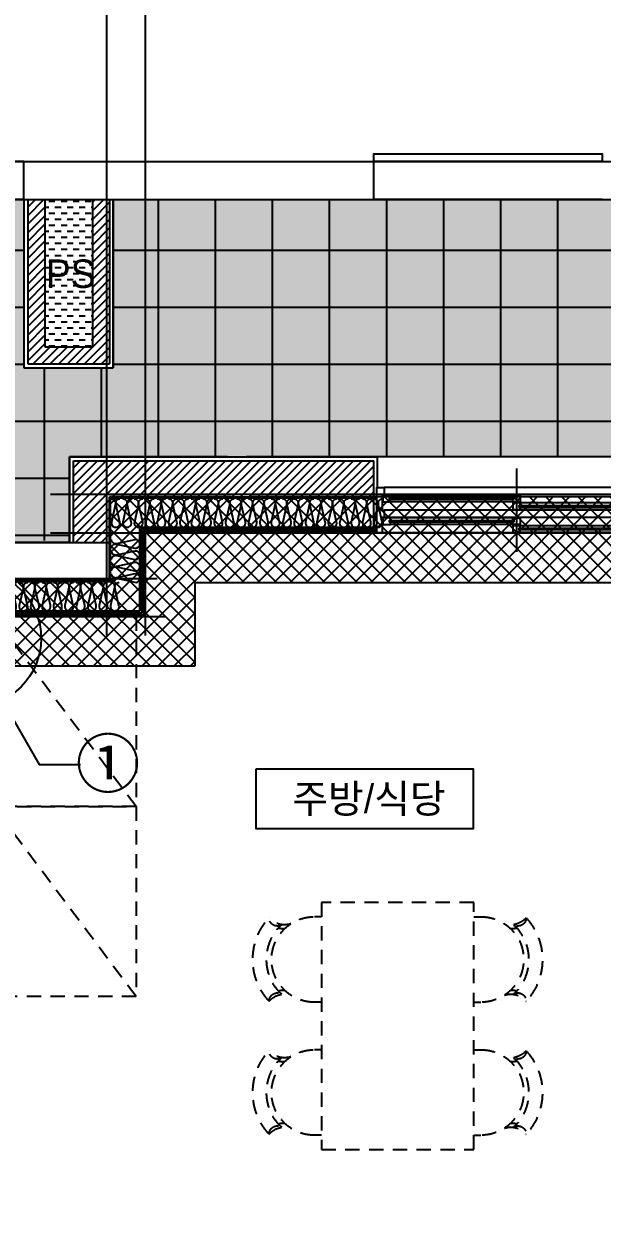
# Model space of a CAD drawing. Header units: millimetres. Extents: x -24416 to 92204, y -190080 to 23760.
# Drawn here: x 8649 to 11689, y -173538 to -167242 of the extents above; entities that cross this region are included whole.
import ezdxf
from ezdxf.enums import TextEntityAlignment as Align

# ---------------------------------------------------------------- set-up
doc = ezdxf.new("R2010")
doc.units = ezdxf.units.MM
doc.header["$LTSCALE"] = 50
for name, pattern in [('AUDIT_D_220706163347-0', [0]), ('CEN', [62, 60, -1, 0, -1]), ('HD', [2.5, 1.5, -1]), ('HID', [2.5, 1.5, -1])]:
    doc.linetypes.add(name, pattern=pattern)
for name, color, linetype in [('A-SOL252', 252, 'Continuous'), ('A_HAT', 8, 'Continuous'), ('AA-단열-바닥-욕실', 30, 'Continuous'), ('ARDM', 7, 'Continuous'), ('CEN_CON', 1, 'CEN'), ('CEN_WALL', 12, 'CEN'), ('CONC', 2, 'Continuous'), ('dan1', 7, 'HID'), ('ELE3_CON', 7, 'Continuous'), ('ELE4', 4, 'Continuous'), ('ETC', 6, 'Continuous'), ('FIN', 6, 'Continuous'), ('FUR_가구', 8, 'HD'), ('FUR_가전', 8, 'HID'), ('HAT', 9, 'Continuous'), ('INS', 252, 'Continuous'), ('ROM', 7, 'AUDIT_D_220706163347-0'), ('TEXT', 3, 'Continuous'), ('WAL', 3, 'Continuous'), ('WAL_DRY', 7, 'Continuous'), ('WIN', 4, 'Continuous'), ('X - 단위세대$0$ETC', 6, 'Continuous'), ('바닥타일', 8, 'Continuous'), ('실명', 3, 'AUDIT_D_220706163347-0'), ('실명박스', 7, 'AUDIT_D_220706163347-0')]:
    doc.layers.add(name, color=color, linetype=linetype)
for name, color, linetype, plot in [('AA-CEN', 1, 'CEN', False), ('AA-XXXX-MC', 153, 'AUDIT_D_220706163347-0', False), ('Defpoint', 135, 'Continuous', False), ('MC', 135, 'Continuous', False)]:
    doc.layers.add(name, color=color, linetype=linetype, plot=plot)
doc.styles.add('HAUD01', font='Dotum.ttf')
doc.styles.add('돋움', font='Dotum.ttf')

# ---------------------------------------------------------------- blocks, each defined once
blk = doc.blocks.new('식탁-1300x800')
at = {"layer": 'FUR_가구'}
for p, q in [((75, 800), (75, 837.8)), ((525, 800), (525, 837.8)), ((775, 800), (775, 837.8)), ((1225, 800), (1225, 837.8)), ((75, 0), (75, -37.8)), ((525, 0), (525, -37.8)), ((775, 0), (775, -37.8)), ((1225, 0), (1225, -37.8))]:
    blk.add_line(p, q, dxfattribs=at)
blk.add_lwpolyline([(0, 800), (1300, 800), (1300, 0), (0, 0)], close=True, dxfattribs=at)
for centre, radius, start, end in [((300, 837.8), 323.6, 47.30696, 132.69305), ((1000, 837.8), 323.6, 47.30695, 132.69304), ((81.5, 1033.2), 42.4, 325.90401, 91.17117), ((11.9, 995.4), 105.6, 341.08549, 49.44539), ((300, 837.8), 251.2, 43.09816, 136.90185), ((518.5, 1033.2), 42.4, 88.82884, 214.096), ((588.1, 995.4), 105.6, 130.55462, 198.91452), ((781.5, 1033.2), 42.4, 325.904, 91.17116), ((711.9, 995.4), 105.6, 341.08548, 49.44538), ((1000, 837.8), 251.2, 43.09815, 136.90184), ((1218.5, 1033.2), 42.4, 88.82883, 214.09599), ((1288.1, 995.4), 105.6, 130.55461, 198.91451), ((300, 837.8), 225, 0, 180), ((11.9, 995.4), 127.4, 359.97038, 14.54806), ((588.1, 995.4), 127.4, 165.45195, 180.02963), ((1000, 837.8), 225, 360, 180), ((711.9, 995.4), 127.4, 359.97037, 14.54805), ((1288.1, 995.4), 127.4, 165.45194, 180.02962), ((300, -37.8), 225, 180, 360), ((1000, -37.8), 225, 180, 0), ((11.9, -195.4), 105.6, 310.55461, 18.91451), ((588.1, -195.4), 105.6, 161.08548, 229.44538), ((711.9, -195.4), 105.6, 310.55462, 18.91452), ((1288.1, -195.4), 105.6, 161.08549, 229.44539), ((81.5, -233.2), 42.4, 268.82883, 34.09599), ((300, -37.8), 251.2, 223.09815, 316.90184), ((11.9, -195.4), 127.4, 345.45194, 0.02962), ((588.1, -195.4), 127.4, 179.97037, 194.54805), ((518.5, -233.2), 42.4, 145.904, 271.17116), ((781.5, -233.2), 42.4, 268.82884, 34.096), ((1000, -37.8), 251.2, 223.09816, 316.90185), ((711.9, -195.4), 127.4, 345.45195, 0.02963), ((1288.1, -195.4), 127.4, 179.97038, 194.54806), ((1218.5, -233.2), 42.4, 145.90401, 271.17117), ((300, -37.8), 323.6, 227.30695, 312.69304), ((1000, -37.8), 323.6, 227.30696, 312.69305)]:
    blk.add_arc(centre, radius, start, end, dxfattribs=at)
blk = doc.blocks.new('WIN_이중창_1500')
at = {"layer": 'Defpoint'}
for p, q in [((-15, 240), (-15, 0)), ((1485, 240), (1485, 0))]:
    blk.add_line(p, q, dxfattribs=at)
at = {"layer": 'WIN'}
blk.add_line((735, -100), (735, 340), dxfattribs=at)
at = {"layer": 'WIN', "color": 8}
for p, q in [((1442, 240), (28, 240)), ((715, 196), (73, 196)), ((1397, 237), (755, 237)), ((1397, 202), (755, 202)), ((1430, 158), (40, 158)), ((715, 161), (73, 161)), ((1430, 120), (40, 120)), ((715, 76), (73, 76)), ((1397, 117), (755, 117)), ((1397, 82), (755, 82)), ((1430, 38), (40, 38)), ((1430, 0), (40, 0)), ((715, 41), (73, 41))]:
    blk.add_line(p, q, dxfattribs=at)
at = {"layer": 'WIN'}
for points in [[(40, 158), (28, 158), (28, 240), (0, 240), (0, 120), (40, 120), (40, 158)], [(73, 175.5), (73, 161), (33, 161), (33, 196), (73, 196), (73, 181.5)], [(755, 216.5), (755, 202), (715, 202), (715, 237), (755, 237), (755, 222.5)], [(715, 175.5), (715, 161), (755, 161), (755, 196), (715, 196), (715, 181.5)], [(1404, 222.5), (1404, 216.5), (748, 216.5), (748, 222.5), (1404, 222.5)], [(1397, 216.5), (1397, 202), (1437, 202), (1437, 237), (1397, 237), (1397, 222.5)], [(1430, 158), (1442, 158), (1442, 240), (1470, 240), (1470, 120), (1430, 120), (1430, 158)], [(722, 181.5), (722, 175.5), (66, 175.5), (66, 181.5), (722, 181.5)], [(40, 38), (28, 38), (28, 120), (0, 120), (0, 0), (40, 0), (40, 38)], [(73, 55.5), (73, 41), (33, 41), (33, 76), (73, 76), (73, 61.5)], [(755, 96.5), (755, 82), (715, 82), (715, 117), (755, 117), (755, 102.5)], [(715, 55.5), (715, 41), (755, 41), (755, 76), (715, 76), (715, 61.5)], [(1404, 102.5), (1404, 96.5), (748, 96.5), (748, 102.5), (1404, 102.5)], [(1397, 96.5), (1397, 82), (1437, 82), (1437, 117), (1397, 117), (1397, 102.5)], [(1430, 38), (1442, 38), (1442, 120), (1470, 120), (1470, 0), (1430, 0), (1430, 38)], [(722, 61.5), (722, 55.5), (66, 55.5), (66, 61.5), (722, 61.5)]]:
    blk.add_lwpolyline(points, dxfattribs=at)
blk = doc.blocks.new('insul1')
blk.add_lwpolyline([(0, 0, 0.480617), (0.146, 0.183), (0.004, 0.817, -1.249969), (0.296, 0.817), (0.154, 0.183, 0.480617), (0.3, 0, 0.480617)], format="xyb")
blk = doc.blocks.new('U-131B(기본)', base_point=(-85340.5, -187585.7))
at = {"layer": 'A-SOL252'}
h = blk.add_hatch(dxfattribs=at)
h.set_pattern_fill('DASH', color=256, scale=10, style=0)
h.set_pattern_definition([(0, (-291193.84, -166332.43), (31.75, 31.75), [31.75, -31.75])])
h.paths.add_polyline_path([(-81115.5, -177450.7), (-81115.5, -178225.7), (-80865.5, -178225.7), (-80865.5, -177450.7)])
at = {"layer": 'A_HAT'}
h = blk.add_hatch(dxfattribs=at)
h.set_pattern_fill('ANSI31', color=256, scale=10, style=0)
h.set_pattern_definition([(45, (-291193.84, -166332.43), (-22.4506403, 22.4506403), [])])
h.paths.add_polyline_path([(-80865.5, -177450.7), (-80775.5, -177450.7), (-80775.5, -178315.7), (-81205.5, -178315.7), (-81205.5, -177450.7), (-81115.5, -177450.7), (-81115.5, -178225.7), (-80865.5, -178225.7)])
h = blk.add_hatch(dxfattribs=at)
h.set_pattern_fill('ANSI31', color=256, scale=10, style=0)
h.set_pattern_definition([(45, (-291243.84, -166332.43), (-22.4506403, 22.4506403), [])])
h.paths.add_polyline_path([(-80965.5, -178825.7), (-79385.5, -178825.7), (-79385.5, -179015.7), (-80775.5, -179015.7), (-80775.5, -179255.7), (-80965.5, -179255.7)])
at = {"layer": '바닥타일'}
h = blk.add_hatch(dxfattribs=at)
h.set_pattern_fill('_USER', color=256, scale=300, double=1, pattern_type=0)
h.set_pattern_definition([(0, (-291243.84, -166332.43), (0, 300), []), (90, (-291243.84, -166332.43), (-300, 2e-14), [])])
h.paths.add_polyline_path([(-77055.5, -178805.7), (-77055.5, -177450.7), (-80755.5, -177450.7), (-80755.5, -178335.7), (-81225.5, -178335.7), (-81225.5, -177450.7), (-83165.5, -177450.7), (-83165.5, -178040.7), (-85395.5, -178040.7), (-85395.5, -179245.7), (-80985.5, -179245.7), (-80985.5, -178805.7)])
at = {"layer": 'CEN_CON'}
for p, q in [((-85945.5, -177250.7), (-76055.5, -177250.7)), ((-83525.5, -179445.7), (-80485.5, -179445.7))]:
    blk.add_line(p, q, dxfattribs=at)
at = {"layer": 'CEN_WALL'}
for p, q in [((-80790.5, -179745.7), (-80790.5, -176950.7)), ((-81085.5, -179000.7), (-76685.5, -179000.7))]:
    blk.add_line(p, q, dxfattribs=at)
at = {"layer": 'CONC'}
for p, q in [((-81225.5, -177250.7), (-79385.5, -177250.7)), ((-81225.5, -177450.7), (-81225.5, -177250.7)), ((-79385.5, -177450.7), (-79385.5, -177250.7)), ((-81225.5, -177450.7), (-79385.5, -177450.7)), ((-83275.5, -179255.7), (-80775.5, -179255.7)), ((-80775.5, -179455.7), (-80775.5, -179255.7)), ((-83275.5, -179455.7), (-80775.5, -179455.7))]:
    blk.add_line(p, q, dxfattribs=at)
at = {"layer": 'dan1'}
blk.add_lwpolyline([(-81395.5, -179905.7), (-80325.5, -179905.7), (-80325.5, -179465.7), (-77485.5, -179465.7), (-77485.5, -181010.7), (-77175.5, -181010.7)], dxfattribs=at)
at = {"layer": 'ELE3_CON'}
for p, q in [((-81225.5, -177250.7), (-82125.5, -177250.7)), ((-81225.5, -177450.7), (-82125.5, -177450.7)), ((-78185.5, -177450.7), (-79385.5, -177450.7))]:
    blk.add_line(p, q, dxfattribs=at)
at = {"layer": 'ELE4'}
blk.add_line((-77905.5, -178805.7), (-79365.5, -178805.7), dxfattribs=at)
at = {"layer": 'FIN'}
for p, q in [((-81225.5, -177450.7), (-81225.5, -178335.7)), ((-80755.5, -177450.7), (-80755.5, -178335.7)), ((-81225.5, -178335.7), (-80755.5, -178335.7)), ((-80985.5, -178805.7), (-79365.5, -178805.7)), ((-80985.5, -179255.7), (-80985.5, -178805.7)), ((-79365.5, -178965.7), (-79365.5, -178805.7))]:
    blk.add_line(p, q, dxfattribs=at)
at = {"layer": 'FUR_가전'}
for points in [[(-80635.5, -180645.7), (-81385.5, -180645.7), (-81385.5, -179645.7), (-80635.5, -179645.7), (-80635.5, -180645.7), (-81385.5, -179645.7)], [(-80635.5, -181645.7), (-81385.5, -181645.7), (-81385.5, -180645.7), (-80635.5, -180645.7), (-80635.5, -181645.7), (-81385.5, -180645.7)]]:
    blk.add_lwpolyline(points, dxfattribs=at)
at = {"layer": 'INS'}
for p, q in [((-80770.5, -179020.7), (-79370.5, -179020.7)), ((-80770.5, -179460.7), (-80770.5, -179020.7)), ((-80615.5, -179175.7), (-79370.5, -179175.7)), ((-80615.5, -179615.7), (-80615.5, -179175.7)), ((-83830.5, -179460.7), (-80770.5, -179460.7)), ((-81395.5, -179615.7), (-80615.5, -179615.7))]:
    blk.add_line(p, q, dxfattribs=at)
at = {"layer": 'MC'}
for p, q in [((-80585.5, -179745.7), (-80585.5, -176950.7)), ((-81085.5, -179205.7), (-76685.5, -179205.7)), ((-81695.5, -179645.7), (-80485.5, -179645.7))]:
    blk.add_line(p, q, dxfattribs=at)
at = {"layer": 'WAL'}
for p, q in [((-81205.5, -177450.7), (-81205.5, -178315.7)), ((-81115.5, -177450.7), (-81115.5, -178225.7)), ((-80865.5, -177450.7), (-80865.5, -178225.7)), ((-80775.5, -177450.7), (-80775.5, -178315.7)), ((-81115.5, -178225.7), (-80865.5, -178225.7)), ((-81205.5, -178315.7), (-80775.5, -178315.7)), ((-80965.5, -178825.7), (-79385.5, -178825.7)), ((-80965.5, -179255.7), (-80965.5, -178825.7)), ((-79385.5, -179015.7), (-79385.5, -178825.7)), ((-80775.5, -179015.7), (-79385.5, -179015.7)), ((-80775.5, -179455.7), (-80775.5, -179015.7))]:
    blk.add_line(p, q, dxfattribs=at)
at = {"layer": 'WAL_DRY'}
for p, q in [((-80605.5, -179625.7), (-80605.5, -179185.7)), ((-80605.5, -179185.7), (-79370.5, -179185.7)), ((-80595.5, -179195.7), (-79370.5, -179195.7)), ((-80595.5, -179635.7), (-80595.5, -179195.7)), ((-81395.5, -179625.7), (-80605.5, -179625.7)), ((-81395.5, -179635.7), (-80595.5, -179635.7))]:
    blk.add_line(p, q, dxfattribs=at)
at = {"layer": 'X - 단위세대$0$ETC'}
blk.add_lwpolyline([(-79385.5, -177250.7), (-79385.5, -177210.7), (-78185.5, -177210.7), (-78185.5, -177250.7), (-79385.5, -177250.7)], dxfattribs=at)
at = {"layer": 'FUR_가구', "xscale": -1, "rotation": 90}
blk.add_blockref('식탁-1300x800', (-78860.5, -181150.7), dxfattribs=at)
at = {"layer": 'INS', "row_count": 1}
for p, xscale, yscale, zscale, rotation, column_count, row_spacing, column_spacing in [((-80765.5, -179025.7), -150, 150, 150, 180, 24, 0, -60), ((-80765.5, -179465.7), -150.0000000000001, 150.0000000000001, 150.0000000000001, 270, 4, -1.577721810442024e-30, -60.00000000000004), ((-83830.5, -179465.7), -150, 150, 150, 180, 52, 0, -60)]:
    blk.add_blockref('insul1', p, dxfattribs=dict(at, xscale=xscale, yscale=yscale, zscale=zscale, rotation=rotation, column_count=column_count, row_spacing=row_spacing, column_spacing=column_spacing))
at = {"layer": 'WIN', "xscale": -1, "rotation": 180}
blk.add_blockref('WIN_이중창_1500', (-79370.5, -178965.7), dxfattribs=at)
blk = doc.blocks.new('A$C415C5DAF')
at = {"layer": 'AA-XXXX-MC'}
blk.add_line((-3196.6, -186343), (-3196.6, -184253), dxfattribs=at)
at = {"layer": 'CEN_CON'}
blk.add_line((-3401.6, -186343), (-3401.6, -184253), dxfattribs=at)
at = {"layer": '실명박스'}
blk.add_lwpolyline([(-2617.1, -189541.1), (-2617.1, -189853.6), (-1473.3, -189853.6), (-1473.3, -189541.1)], close=True, dxfattribs=at)
at = {"layer": 'ROM', "color": 3, "style": 'HAUD01'}
blk.add_text('PS', height=150, dxfattribs=at).set_placement((-3590.8, -186933.4), align=Align.MIDDLE)
at = {"layer": '실명', "style": 'HAUD01'}
blk.add_text('주방/식당', height=150, dxfattribs=at).set_placement((-2022.1, -189695.1), align=Align.MIDDLE)
blk = doc.blocks.new('A$C1CAF0AFA')
at = {"layer": 'ETC'}
h = blk.add_hatch(dxfattribs=at)
h.set_pattern_fill('CROSS', color=256, scale=10, angle=45)
h.set_pattern_definition([(45, (146065.76, -53460), (7e-15, 89.802561), [31.75, -95.25]), (135, (146088.21, -53460), (-89.802561, 7e-15), [31.75, -95.25])])
h.paths.add_polyline_path([(6318.8, -201860.9), (4478.8, -201860.9), (4478.8, -200570.9), (6318.8, -200570.9)])
h.paths.add_polyline_path([(6448.8, -201860.9), (6448.8, -200580.9), (8088.8, -200580.9), (8088.8, -200755.9), (16098.8, -200755.9), (16098.8, -201860.9)])
h.paths.add_polyline_path([(30238.8, -193300.9), (31343.8, -193300.9), (31343.8, -191060.9), (30238.8, -191060.9)])
h.paths.add_polyline_path([(28743.8, -193510.9), (29208.8, -193510.9), (29208.8, -194420.9), (29848.8, -194420.9), (29848.8, -201860.9), (19288.8, -201860.9), (19288.8, -200755.9), (28743.8, -200755.9)])
h.paths.add_polyline_path([(4478.8, -192515.9), (6708.8, -192515.9), (6708.8, -191925.9), (8648.8, -191925.9), (8648.8, -192810.9), (9118.8, -192810.9), (9118.8, -191925.9), (12818.8, -191925.9), (12818.8, -193280.9), (8888.8, -193280.9), (8888.8, -193730.9), (4478.8, -193720.9)])
at = {"layer": 'HAT'}
h = blk.add_hatch(dxfattribs=at)
h.set_pattern_fill('_USER', color=5, scale=60, angle=45, double=1, pattern_type=0)
h.set_pattern_definition([(45, (0, -53460), (-42.426407, 42.426407), []), (135, (0, -53460), (-42.426407, -42.426407), [])])
h.paths.add_polyline_path([(16098.8, -198242), (19288.8, -198224.5), (19288.8, -200545.9), (28533.8, -200545.9), (28533.8, -193300.9), (30028.8, -193300.9), (30028.8, -191060.9), (25838.8, -191060.9), (25838.8, -195035.9), (19288.8, -195035.9), (19288.8, -195485.9), (25778.8, -195485.9), (25778.8, -195163.4), (25978.8, -195163.4), (25978.8, -195485.9), (26288.8, -195485.9), (26288.8, -191510.9), (29578.8, -191510.9), (29578.8, -192850.9), (28083.8, -192850.9), (28083.8, -200095.9), (25328.8, -200095.9), (25328.8, -200385.9), (25128.8, -200385.9), (25128.8, -200095.9), (19738.8, -200095.9), (19738.8, -197775.9), (15648.8, -197775.9), (15648.8, -200095.9), (13198.8, -200095.9), (13198.8, -200385.9), (12998.8, -200385.9), (12998.8, -200095.9), (8748.8, -200095.9), (8748.8, -199920.9), (8478.8, -199920.9), (8478.8, -200210.9), (8278.8, -200210.9), (8278.8, -199920.9), (4928.8, -199920.9), (4928.8, -194380.9), (8278.8, -194380.9), (8278.8, -194090.9), (8478.8, -194090.9), (8478.8, -194380.9), (9548.8, -194380.9), (9548.8, -193940.9), (12388.8, -193940.9), (12388.8, -195485.9), (12698.8, -195485.9), (12698.8, -195163.4), (12898.8, -195163.4), (12898.8, -195485.9), (19051.8, -195485.9), (19051.8, -195035.9), (16968.8, -195035.9), (16968.8, -194886), (15568.8, -194886), (15568.8, -195035.9), (12838.8, -195035.9), (12838.8, -193490.9), (9098.8, -193490.9), (9098.8, -193930.9), (4478.8, -193930.9), (4478.8, -200370.9), (8298.8, -200370.9), (8298.8, -200545.9), (16098.8, -200545.9)])
at = {"layer": 'AA-CEN', "color": 4}
for points in [[(12998.8, -200095.9), (8748.8, -200095.9), (8748.8, -199920.9), (8478.8, -199920.9), (8478.8, -200210.9), (8278.8, -200210.9), (8278.8, -199920.9), (4928.8, -199920.9), (4928.8, -194380.9), (8278.8, -194380.9), (8278.8, -194090.9), (8478.8, -194090.9), (8478.8, -194380.9), (9548.8, -194380.9), (9548.8, -193940.9), (12388.8, -193940.9)], [(12838.8, -193490.9), (9098.8, -193490.9), (9098.8, -193930.9), (4478.8, -193930.9), (4478.8, -200370.9), (8298.8, -200370.9), (8298.8, -200545.9), (16098.8, -200545.9)]]:
    blk.add_lwpolyline(points, dxfattribs=at)
at = {"layer": 'AA-CEN'}
blk.add_lwpolyline([(4478.8, -192515.9), (6708.8, -192515.9), (6708.8, -191925.9), (8648.8, -191925.9), (8648.8, -192810.9), (9118.8, -192810.9), (9118.8, -191925.9), (12818.8, -191925.9), (12818.8, -193280.9), (8888.8, -193280.9), (8888.8, -193730.9), (4478.8, -193720.9), (4478.8, -192515.9)], dxfattribs=at)
blk = doc.blocks.new('A$C45F312F6')
at = {"layer": 'ARDM', "color": 3}
blk.add_lwpolyline([(8533.7, -194560.9), (8728.6, -194899.2), (8946.1, -194899.2)], dxfattribs=at)
blk.add_circle((8378.8, -194235.9), 360, dxfattribs=at)
at = {"layer": 'TEXT', "style": '돋움'}
blk.add_text('①', height=250, dxfattribs=at).set_placement((9090.6, -195020.4), align=Align.CENTER)

msp = doc.modelspace()

# ---------------------------------------------------------------- block references
for name, p in [('A$C45F312F6', (0, 23760)), ('U-131B(기본)', (4533.8, -178300.9))]:
    msp.add_blockref(name, p)
at = {"layer": 'AA-단열-바닥-욕실'}
msp.add_blockref('A$C1CAF0AFA', (0, 23760), dxfattribs=at)
at = {"layer": '실명박스'}
msp.add_blockref('A$C415C5DAF', (12485.4, 18377.1), dxfattribs=at)

doc.saveas('drawing.dxf')
